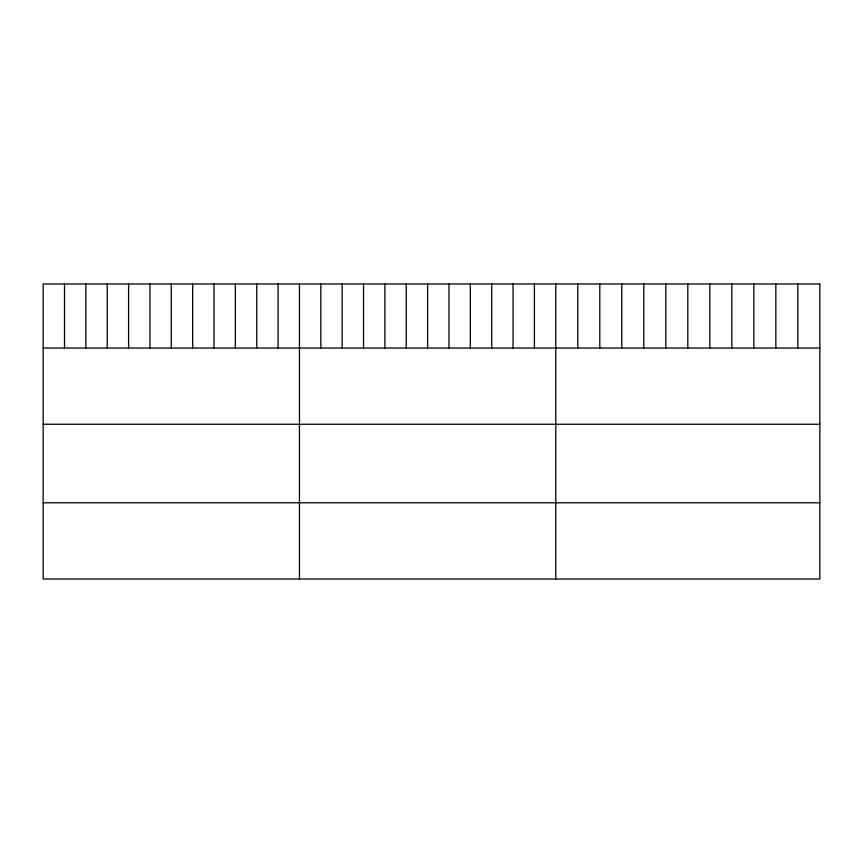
<?xml version="1.0" encoding="UTF-8"?>
<svg xmlns="http://www.w3.org/2000/svg" width="863" height="863" viewBox="0 0 863 863"><rect width="100%" height="100%" fill="white"/><g stroke="black" fill="none" stroke-linecap="round" stroke-linejoin="round"><path stroke-width="1.29" d="M43.15 348.026L819.85 348.026M43.15 424.251L819.85 424.251M43.15 502.784L819.85 502.784M797.844 283.992L797.844 348.026M775.837 283.992L775.837 348.026M753.831 283.992L753.831 348.026M731.824 283.992L731.824 348.026M709.818 283.992L709.818 348.026M687.811 283.992L687.811 348.026M665.805 283.992L665.805 348.026M643.798 283.992L643.798 348.026M621.792 283.992L621.792 348.026M599.785 283.992L599.785 348.026M577.779 283.992L577.779 348.026M555.772 283.992L555.772 579.008M534.413 283.992L534.413 348.026M513.054 283.992L513.054 348.026M491.694 283.992L491.694 348.026M470.335 283.992L470.335 348.026M448.976 283.992L448.976 348.026M427.617 283.992L427.617 348.026M406.257 283.992L406.257 348.026M384.898 283.992L384.898 348.026M363.539 283.992L363.539 348.026M342.18 283.992L342.18 348.026M320.82 283.992L320.82 348.026M299.461 283.992L299.461 579.008M278.102 283.992L278.102 348.026M256.743 283.992L256.743 348.026M235.383 283.992L235.383 348.026M214.024 283.992L214.024 348.026M192.665 283.992L192.665 348.026M171.306 283.992L171.306 348.026M149.946 283.992L149.946 348.026M128.587 283.992L128.587 348.026M107.228 283.992L107.228 348.026M85.868 283.992L85.868 348.026M64.509 283.992L64.509 348.026M819.85 283.992L43.15 283.992L43.15 579.008L819.85 579.008L819.85 283.992"/></g></svg>
